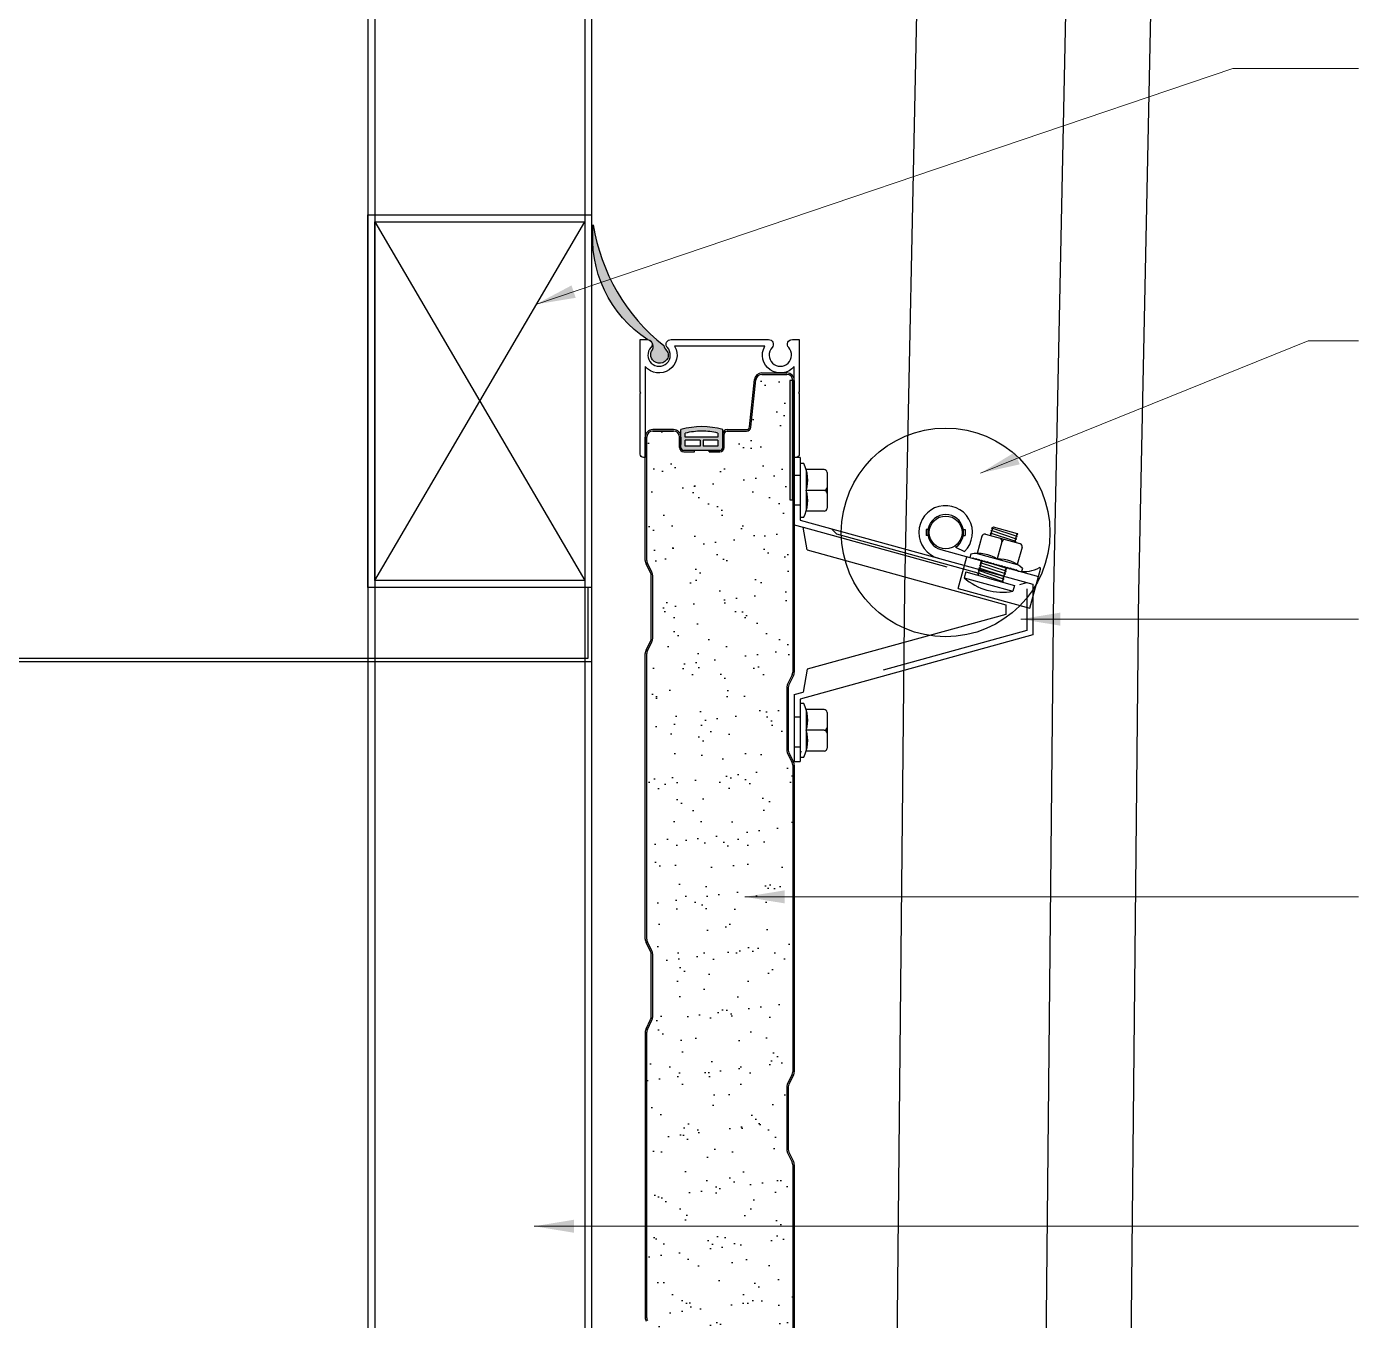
# Model space of a CAD drawing. Header units: millimetres. Extents: x 909 to 159266, y 137 to 21462.
# Drawn here: x 148791 to 149461, y 845 to 1496 of the extents above; entities that cross this region are included whole.
import ezdxf

# ---------------------------------------------------------------- set-up
doc = ezdxf.new("R2010")
doc.units = ezdxf.units.MM
doc.header["$LTSCALE"] = 50
doc.header["$MEASUREMENT"] = 0
doc.linetypes.add('HIDDEN', pattern=[2, 1, -1])
doc.linetypes.add('HIDDEN2', pattern=[0.1875, 0.125, -0.0625])
for name, color, linetype in [('OHD Frame', 2, 'Continuous'), ('OHD Panel', 5, 'Continuous'), ('OHD Track', 4, 'Continuous'), ('주단면도-1$0$A-30', 30, 'Continuous')]:
    doc.layers.add(name, color=color, linetype=linetype)
doc.layers.add('주단면도-1$0$A-ELEV-LIN2', color=7, linetype='Continuous', lineweight=25)
doc.styles.get("Standard").update_dxf_attribs({"font": 'NanumGothicBold.ttf'})
doc.dimstyles.new('ISO-25', dxfattribs={"dimtxt": 2.5, "dimasz": 2.5, "dimexe": 1.25, "dimexo": 0.625, "dimtad": 1, "dimtxsty": 'Standard', "dimcen": 2.5, "dimadec": 0, "dimazin": 0, "dimtfac": 1, "dimtmove": 0, "dimatfit": 3, "dimfxl": 1, "dimarcsym": 0})

# ---------------------------------------------------------------- blocks, each defined once
blk = doc.blocks.new('프레임125X75X2.3T')
at = {"color": 1}
for p, q in [((187297.8229255066, -254578.1941907376, 4.096512934743002e-07), (187368.2229255066, -254457.7941907376, 4.096512934743002e-07)), ((187297.8229255066, -254457.7941907376, 4.096512934743002e-07), (187368.2229255066, -254578.1941907376, 4.096512934743002e-07))]:
    blk.add_line(p, q, dxfattribs=at)
at = {"layer": 'OHD Frame', "elevation": 4.096512934743002e-07}
for points in [[(187370.5229255066, -254455.4941907376), (187370.5229255066, -254580.4941907376), (187295.5229255066, -254580.4941907376), (187295.5229255066, -254455.4941907376)], [(187368.2229255066, -254457.7941907376), (187368.2229255066, -254578.1941907376), (187297.8229255066, -254578.1941907376), (187297.8229255066, -254457.7941907376)]]:
    blk.add_lwpolyline(points, close=True, dxfattribs=at)
blk = doc.blocks.new('3인치 TOP HINGE 단면')
for p, q in [((167695.0146598873, -46776.09002861226, 2.23086956556949e-06), (167695.0146598874, -46798.61333372472, 2.23086956556949e-06)), ((167697.0146598874, -46776.09002861224, 2.23086956556949e-06), (167695.0146598874, -46776.09002861225, 2.23086956556949e-06)), ((167697.0146598874, -46776.09002861225, 2.23086956556949e-06), (167697.0146598874, -46797.09002861224, 2.23086956556949e-06)), ((167698.2396320476, -46778.09002861224, 2.23086956556949e-06), (167697.0146598873, -46778.09002861226, 2.23086956556949e-06)), ((167705.0146598873, -46780.09002861215, 2.23086956556949e-06), (167699.0146598873, -46780.09002861224, 2.23086956556949e-06)), ((167699.0146598873, -46780.09002861224, 2.23086956556949e-06), (167699.0146598874, -46794.09002861221, 2.23086956556949e-06)), ((167706.0146598873, -46781.09002861215, 2.23086956556949e-06), (167706.0146598874, -46793.09002861215, 2.23086956556949e-06)), ((167705.0146598874, -46787.09002861217, 2.23086956556949e-06), (167699.0146598874, -46787.09002861224, 2.23086956556949e-06)), ((167697.0146598875, -46796.09002861224, 2.23086956556949e-06), (167698.2396320478, -46796.09002861224, 2.23086956556949e-06)), ((167705.0146598874, -46794.09002861217, 2.23086956556949e-06), (167699.0146598874, -46794.09002861221, 2.23086956556949e-06)), ((167695.0146598874, -46798.61333372472, 2.23086956556949e-06), (167698.0146598874, -46799.44025680166, 2.23086956556949e-06)), ((167697.0146598874, -46797.09002861224, 2.23086956556949e-06), (167775.0146598874, -46818.59002861224, 2.23086956556949e-06)), ((167699.3603860672, -46807.07224921927, 2.23086956556949e-06), (167698.0146598874, -46799.44025680166, 2.23086956556949e-06)), ((167740.3882609627, -46800.2006870388, 2.23086956556949e-06), (167739.2965878759, -46800.2006870388, 2.23086956556949e-06)), ((167739.2965878759, -46800.2006870388, 2.23086956556949e-06), (167739.2965878759, -46802.2006870388, 2.23086956556949e-06)), ((167751.2049147891, -46800.2006870388, 2.23086956556949e-06), (167752.2965878759, -46800.2006870388, 2.23086956556949e-06)), ((167752.2965878759, -46800.2006870388, 2.23086956556949e-06), (167752.2965878759, -46802.2006870388, 2.23086956556949e-06)), ((167760.8433334756, -46801.4112782634, 2.23086956556949e-06), (167761.24352547, -46801.18403356324, 2.23086956556949e-06)), ((167769.5981779505, -46803.41840321067, 2.23086956556949e-06), (167761.0413318525, -46800.59300326413, 2.23086956556949e-06)), ((167761.2776301793, -46801.06030485025, 2.23086956556949e-06), (167761.050385479, -46800.66011285494, 2.23086956556949e-06)), ((167761.0844901884, -46800.53638414192, 2.23086956556949e-06), (167761.4846821828, -46800.30913944179, 2.23086956556949e-06)), ((167769.8393346633, -46802.54350909016, 2.23086956556949e-06), (167761.2824885654, -46799.71810914365, 2.23086956556949e-06)), ((167761.5187868921, -46800.18541072865, 2.23086956556949e-06), (167761.291542192, -46799.78521873459, 2.23086956556949e-06)), ((167761.3256469014, -46799.66149002152, 2.23086956556949e-06), (167761.7720672346, -46799.40799505837, 2.23086956556949e-06)), ((167769.9050316261, -46801.62220170947, 2.23086956556949e-06), (167761.8409949077, -46799.3994223575, 2.23086956556949e-06)), ((167740.3882609627, -46802.2006870388, 2.23086956556949e-06), (167739.2965878759, -46802.2006870388, 2.23086956556949e-06)), ((167751.2049147891, -46802.2006870388, 2.23086956556949e-06), (167752.2965878759, -46802.2006870388, 2.23086956556949e-06)), ((167757.9305247036, -46802.47071066727, 2.23086956556949e-06), (167756.336138907, -46808.25499402234, 2.23086956556949e-06)), ((167759.1603028955, -46801.77239440753, 2.23086956556949e-06), (167770.7288696056, -46804.96116600071, 2.23086956556949e-06)), ((167760.7401033922, -46802.20785223675, 2.23086956556949e-06), (167761.0023687574, -46802.0589276828, 2.23086956556949e-06)), ((167769.357021238, -46804.29329733111, 2.23086956556949e-06), (167760.8001751397, -46801.46789738462, 2.23086956556949e-06)), ((167761.0364734667, -46801.9351989697, 2.23086956556949e-06), (167760.8092287662, -46801.53500697642, 2.23086956556949e-06)), ((167764.6788552845, -46804.33082742996, 2.23086956556949e-06), (167763.0844694879, -46810.11511078502, 2.23086956556949e-06)), ((167769.0515975381, -46804.49884100773, 2.23086956556949e-06), (167769.3138629018, -46804.34991645422, 2.23086956556949e-06)), ((167769.3479676111, -46804.22618774117, 2.23086956556949e-06), (167769.1207229112, -46803.82599574619, 2.23086956556949e-06)), ((167769.1548276205, -46803.70226703309, 2.23086956556949e-06), (167769.5550196145, -46803.47502233293, 2.23086956556949e-06)), ((167769.5891243239, -46803.35129361979, 2.23086956556949e-06), (167769.3618796238, -46802.95110162577, 2.23086956556949e-06)), ((167769.3959843332, -46802.82737291262, 2.23086956556949e-06), (167769.7961763274, -46802.60012821241, 2.23086956556949e-06)), ((167769.8302810366, -46802.4763994992, 2.23086956556949e-06), (167769.6030363363, -46802.07620750641, 2.23086956556949e-06)), ((167769.6371410456, -46801.9524787933, 2.23086956556949e-06), (167769.9257279567, -46801.78860783276, 2.23086956556949e-06)), ((167699.3603860672, -46807.07224921927, 2.23086956556949e-06), (167766.0146598874, -46825.44490161843, 2.23086956556949e-06)), ((167744.2022020793, -46806.98497039387, 2.23086956556949e-06), (167776.979807758, -46816.01982324119, 2.23086956556949e-06)), ((167749.1277212201, -46806.1910327826, 2.23086956556949e-06), (167752.1148030207, -46807.61006746002, 2.23086956556949e-06)), ((167749.9555864848, -46819.98106857302, 2.23086956556949e-06), (167752.8786271119, -46809.37654908875, 2.23086956556949e-06)), ((167754.2020955587, -46808.47069552893, 2.23086956556949e-06), (167753.8765825231, -46809.65162654183, 2.23086956556949e-06)), ((167754.9057338356, -46809.6811659376, 2.23086956556949e-06), (167754.8406297489, -46809.91735750793, 2.23086956556949e-06)), ((167754.9057338356, -46809.6811659376, 2.23086956556949e-06), (167755.8046769748, -46810.18308847402, 2.23086956556949e-06)), ((167755.8697810615, -46809.9468969037, 2.23086956556949e-06), (167755.8046769748, -46810.18308847402, 2.23086956556949e-06)), ((167755.8697810615, -46809.9468969037, 2.23086956556949e-06), (167756.7687242006, -46810.44881944012, 2.23086956556949e-06)), ((167756.336138907, -46808.25499402234, 2.23086956556949e-06), (167769.8328000688, -46811.97522754771, 2.23086956556949e-06)), ((167771.4271858654, -46806.19094419265, 2.23086956556949e-06), (167769.8328000688, -46811.97522754771, 2.23086956556949e-06)), ((167752.5140195072, -46814.46251618405, 2.23086956556949e-06), (167751.982557575, -46816.39061063575, 2.23086956556949e-06)), ((167752.5140195072, -46814.46251618405, 2.23086956556949e-06), (167768.9028223466, -46818.97994260772, 2.23086956556949e-06)), ((167766.4743005457, -46812.86993753078, 2.23086956556949e-06), (167767.3732436849, -46813.3718600672, 2.23086956556949e-06)), ((167767.4383477716, -46813.13566849686, 2.23086956556949e-06), (167767.3732436849, -46813.3718600672, 2.23086956556949e-06)), ((167767.4383477716, -46813.13566849686, 2.23086956556949e-06), (167768.3372909107, -46813.6375910333, 2.23086956556949e-06)), ((167768.4023949974, -46813.40139946296, 2.23086956556949e-06), (167768.3372909107, -46813.6375910333, 2.23086956556949e-06)), ((167768.4023949974, -46813.40139946296, 2.23086956556949e-06), (167769.3013381366, -46813.9033219994, 2.23086956556949e-06)), ((167769.3664422233, -46813.66713042906, 2.23086956556949e-06), (167769.3013381366, -46813.9033219994, 2.23086956556949e-06)), ((167769.3664422233, -46813.66713042906, 2.23086956556949e-06), (167770.2653853624, -46814.16905296549, 2.23086956556949e-06)), ((167771.5549456239, -46813.2538529187, 2.23086956556949e-06), (167771.2714501458, -46814.28234814153, 2.23086956556949e-06)), ((167774.0567671309, -46826.62434272547, 2.23086956556949e-06), (167777.6562462363, -46813.56576736622, 2.23086956556949e-06)), ((167751.982557575, -46816.39061063575, 2.23086956556949e-06), (167768.3713604144, -46820.9080370594, 2.23086956556949e-06)), ((167768.9028223466, -46818.97994260772, 2.23086956556949e-06), (167768.3713604144, -46820.9080370594, 2.23086956556949e-06)), ((167775.0146598874, -46818.59002861224, 2.23086956556949e-06), (167775.0146598874, -46835.59002861224, 2.23086956556949e-06)), ((167749.9555864848, -46819.98106857302, 2.23086956556949e-06), (167774.0567671309, -46826.62434272547, 2.23086956556949e-06)), ((167766.0146598874, -46825.44490161843, 2.23086956556949e-06), (167766.0146598874, -46828.73515560605, 2.23086956556949e-06)), ((167766.0146598874, -46828.73515560605, 2.23086956556949e-06), (167699.3603860672, -46847.10780800523, 2.23086956556949e-06)), ((167775.0146598874, -46835.59002861224, 2.23086956556949e-06), (167697.0146598874, -46857.09002861224, 2.23086956556949e-06)), ((167699.3603860672, -46847.10780800523, 2.23086956556949e-06), (167698.0146598874, -46854.73980042284, 2.23086956556949e-06)), ((167695.0146598874, -46855.56672349976, 2.23086956556949e-06), (167698.0146598874, -46854.73980042284, 2.23086956556949e-06)), ((167695.0146598874, -46855.56672349976, 2.23086956556949e-06), (167695.0146598874, -46878.09002861224, 2.23086956556949e-06)), ((167697.0146598874, -46857.09002861224, 2.23086956556949e-06), (167697.0146598874, -46878.09002861224, 2.23086956556949e-06)), ((167698.2396320476, -46858.59002861224, 2.23086956556949e-06), (167697.0146598873, -46858.59002861226, 2.23086956556949e-06)), ((167705.0146598873, -46860.59002861215, 2.23086956556949e-06), (167699.0146598873, -46860.59002861224, 2.23086956556949e-06)), ((167699.0146598873, -46860.59002861224, 2.23086956556949e-06), (167699.0146598874, -46874.59002861221, 2.23086956556949e-06)), ((167706.0146598873, -46861.59002861215, 2.23086956556949e-06), (167706.0146598874, -46873.59002861215, 2.23086956556949e-06)), ((167705.0146598874, -46867.59002861217, 2.23086956556949e-06), (167699.0146598874, -46867.59002861224, 2.23086956556949e-06)), ((167697.2596598874, -46874.59002861226, 2.23086956556949e-06), (167697.0146598875, -46875.59002861224, 2.23086956556949e-06)), ((167697.0146598875, -46876.59002861224, 2.23086956556949e-06), (167698.2396320478, -46876.59002861224, 2.23086956556949e-06)), ((167705.0146598874, -46874.59002861217, 2.23086956556949e-06), (167699.0146598874, -46874.59002861221, 2.23086956556949e-06)), ((167695.0146598874, -46878.09002861224, 2.23086956556949e-06), (167697.0146598874, -46878.09002861224, 2.23086956556949e-06))]:
    blk.add_line(p, q)
at = {"color": 5, "linetype": 'HIDDEN'}
for p, q in [((167697.0146598874, -46782.09002861224, 2.23086956556949e-06), (167695.0146598874, -46782.09002861224, 2.23086956556949e-06)), ((167697.0146598874, -46792.09002861224, 2.23086956556949e-06), (167695.0146598874, -46792.09002861224, 2.23086956556949e-06)), ((167698.0146598874, -46799.44025680164, 2.23086956556949e-06), (167773.0146598874, -46820.11333372472, 2.23086956556949e-06)), ((167709.177867632, -46801.68745996833, 2.23086956556949e-06), (167707.45944853, -46799.96904086631, 2.23086956556949e-06)), ((167709.177867632, -46801.68745996833, 2.23086956556949e-06), (167770.6584864667, -46818.63404080096, 2.23086956556949e-06)), ((167756.5871797196, -46814.83824362751, 2.23086956556949e-06), (167756.9873717142, -46814.61099892622, 2.23086956556949e-06)), ((167765.3420241947, -46816.84536857477, 2.23086956556949e-06), (167756.7851780966, -46814.0199686282, 2.23086956556949e-06)), ((167757.0214764235, -46814.48727021318, 2.23086956556949e-06), (167756.7942317232, -46814.08707821906, 2.23086956556949e-06)), ((167756.8283364325, -46813.96334950592, 2.23086956556949e-06), (167757.2285284268, -46813.7361048059, 2.23086956556949e-06)), ((167765.5831809074, -46815.97047445428, 2.23086956556949e-06), (167757.0263348092, -46813.1450745077, 2.23086956556949e-06)), ((167757.2626331361, -46813.61237609276, 2.23086956556949e-06), (167757.0353884357, -46813.21218409848, 2.23086956556949e-06)), ((167757.0694931451, -46813.08845538543, 2.23086956556949e-06), (167757.4696851394, -46812.86121068537, 2.23086956556949e-06)), ((167765.8243376198, -46815.09558033373, 2.23086956556949e-06), (167757.2674915219, -46812.27018038726, 2.23086956556949e-06)), ((167757.5037898489, -46812.7374819723, 2.23086956556949e-06), (167757.2765451485, -46812.33728997802, 2.23086956556949e-06)), ((167757.3106498579, -46812.21356126497, 2.23086956556949e-06), (167757.7108418522, -46811.98631656491, 2.23086956556949e-06)), ((167766.0654943328, -46814.22068621322, 2.23086956556949e-06), (167757.5086482346, -46811.39528626672, 2.23086956556949e-06)), ((167757.7449465615, -46811.86258785181, 2.23086956556949e-06), (167757.517701861, -46811.46239585853, 2.23086956556949e-06)), ((167757.5518065704, -46811.33866714551, 2.23086956556949e-06), (167757.9519985648, -46811.11142244535, 2.23086956556949e-06)), ((167757.9861032741, -46810.98769373236, 2.23086956556949e-06), (167757.8492298315, -46810.74665112043, 2.23086956556949e-06)), ((167766.3066510453, -46813.34579209279, 2.23086956556949e-06), (167761.3950986983, -46811.72403805167, 2.23086956556949e-06)), ((167765.8152839931, -46815.02847074279, 2.23086956556949e-06), (167765.5880392929, -46814.62827875014, 2.23086956556949e-06)), ((167765.6221440022, -46814.50455003703, 2.23086956556949e-06), (167766.0223359966, -46814.27730533632, 2.23086956556949e-06)), ((167766.0564407059, -46814.15357662328, 2.23086956556949e-06), (167765.829196006, -46813.75338462829, 2.23086956556949e-06)), ((167765.8633007153, -46813.6296559152, 2.23086956556949e-06), (167766.2634927093, -46813.40241121504, 2.23086956556949e-06)), ((167766.2975974187, -46813.2786825019, 2.23086956556949e-06), (167766.1607239765, -46813.03763989116, 2.23086956556949e-06)), ((167765.100867482, -46817.72026269519, 2.23086956556949e-06), (167756.5440213838, -46814.8948627487, 2.23086956556949e-06)), ((167756.7803197107, -46815.36216433367, 2.23086956556949e-06), (167756.5530750104, -46814.96197233956, 2.23086956556949e-06)), ((167756.5764542411, -46815.58228986071, 2.23086956556949e-06), (167756.7462150014, -46815.4858930467, 2.23086956556949e-06)), ((167764.8197571532, -46817.17404439898, 2.23086956556949e-06), (167765.298865859, -46816.90198769562, 2.23086956556949e-06)), ((167765.0918138552, -46817.65315310536, 2.23086956556949e-06), (167764.8197571532, -46817.17404439898, 2.23086956556949e-06)), ((167764.8879483844, -46817.87327863097, 2.23086956556949e-06), (167765.0577091462, -46817.7768818161, 2.23086956556949e-06)), ((167765.3329705684, -46816.77825898259, 2.23086956556949e-06), (167765.105725868, -46816.37806698993, 2.23086956556949e-06)), ((167765.1398305773, -46816.25433827672, 2.23086956556949e-06), (167765.5400225715, -46816.02709357657, 2.23086956556949e-06)), ((167765.5741272808, -46815.90336486344, 2.23086956556949e-06), (167765.3468825805, -46815.50317286934, 2.23086956556949e-06)), ((167765.3809872899, -46815.37944415629, 2.23086956556949e-06), (167765.7811792838, -46815.1521994559, 2.23086956556949e-06)), ((167770.6584864667, -46818.63404080096, 2.23086956556949e-06), (167773.0146598874, -46818.03874656096, 2.23086956556949e-06)), ((167773.0146598874, -46820.11333372472, 2.23086956556949e-06), (167773.0146598874, -46834.06672349976, 2.23086956556949e-06)), ((167773.0146598874, -46834.06672349976, 2.23086956556949e-06), (167698.0146598874, -46854.73980042284, 2.23086956556949e-06)), ((167695.0146598874, -46863.09002861224, 2.23086956556949e-06), (167697.0146598874, -46863.09002861224, 2.23086956556949e-06)), ((167695.0146598874, -46873.09002861224, 2.23086956556949e-06), (167697.0146598874, -46873.09002861224, 2.23086956556949e-06))]:
    blk.add_line(p, q, dxfattribs=at)
at = {"color": 0}
for p, q in [((167756.8338282873, -46810.21262786978, 2.23086956556949e-06), (167756.7687242006, -46810.44881944012, 2.23086956556949e-06)), ((167756.8338282873, -46810.21262786978, 2.23086956556949e-06), (167757.7327714264, -46810.71455040622, 2.23086956556949e-06)), ((167757.7978755131, -46810.47835883588, 2.23086956556949e-06), (167757.7327714264, -46810.71455040622, 2.23086956556949e-06)), ((167757.7978755131, -46810.47835883588, 2.23086956556949e-06), (167758.6968186523, -46810.98028137232, 2.23086956556949e-06)), ((167758.761922739, -46810.74408980198, 2.23086956556949e-06), (167758.6968186523, -46810.98028137232, 2.23086956556949e-06)), ((167758.761922739, -46810.74408980198, 2.23086956556949e-06), (167759.6608658781, -46811.24601233842, 2.23086956556949e-06)), ((167759.7259699648, -46811.00982076809, 2.23086956556949e-06), (167759.6608658781, -46811.24601233842, 2.23086956556949e-06)), ((167759.7259699648, -46811.00982076809, 2.23086956556949e-06), (167760.624913104, -46811.51174330451, 2.23086956556949e-06)), ((167760.6900171907, -46811.27555173419, 2.23086956556949e-06), (167760.624913104, -46811.51174330451, 2.23086956556949e-06)), ((167760.6900171907, -46811.27555173419, 2.23086956556949e-06), (167761.5889603298, -46811.77747427061, 2.23086956556949e-06)), ((167761.6540644165, -46811.54128270029, 2.23086956556949e-06), (167761.5889603298, -46811.77747427061, 2.23086956556949e-06)), ((167761.6540644165, -46811.54128270029, 2.23086956556949e-06), (167762.5530075557, -46812.04320523671, 2.23086956556949e-06)), ((167762.6181116424, -46811.80701366637, 2.23086956556949e-06), (167762.5530075557, -46812.04320523671, 2.23086956556949e-06)), ((167762.6181116424, -46811.80701366637, 2.23086956556949e-06), (167763.5170547815, -46812.30893620281, 2.23086956556949e-06)), ((167763.5821588682, -46812.07274463247, 2.23086956556949e-06), (167763.5170547815, -46812.30893620281, 2.23086956556949e-06)), ((167763.5821588682, -46812.07274463247, 2.23086956556949e-06), (167764.4811020074, -46812.57466716891, 2.23086956556949e-06)), ((167764.5462060941, -46812.33847559858, 2.23086956556949e-06), (167764.4811020074, -46812.57466716891, 2.23086956556949e-06)), ((167764.5462060941, -46812.33847559858, 2.23086956556949e-06), (167765.4451492332, -46812.840398135, 2.23086956556949e-06)), ((167765.5102533199, -46812.60420656468, 2.23086956556949e-06), (167765.4451492332, -46812.840398135, 2.23086956556949e-06)), ((167765.5102533199, -46812.60420656468, 2.23086956556949e-06), (167766.409196459, -46813.1061291011, 2.23086956556949e-06)), ((167766.4743005457, -46812.86993753078, 2.23086956556949e-06), (167766.409196459, -46813.1061291011, 2.23086956556949e-06))]:
    blk.add_line(p, q, dxfattribs=at)
for radius in [35, 5.5]:
    blk.add_circle((167745.7965878759, -46801.2006870388, 2.23086956556949e-06), radius)
for centre, radius, start, end in [((167687.0146598873, -46783.59002861236, 2.23086956556949e-06), 12.50000000000588, 343.7397952916214, 26.10388113808303), ((167705.0146598873, -46781.09002861217, 2.23086956556949e-06), 1, 1.667526652835144e-09, 90), ((167687.0146598874, -46790.59002861237, 2.23086956556949e-06), 12.50000000002234, 333.8961188648969, 16.26020470837866), ((167705.0146598874, -46786.09002861217, 2.23086956556949e-06), 1, 270, 1.667526652835144e-09), ((167705.0146598874, -46788.09002861217, 2.23086956556949e-06), 1, 1.667526652835144e-09, 90), ((167745.7965878759, -46801.2006870388, 2.23086956556949e-06), 9, 314.5896085614258, 254.5896085625459), ((167705.0146598874, -46793.09002861215, 2.23086956556949e-06), 1, 270, 1.667526652835144e-09), ((167745.7965878759, -46801.2006870388, 2.23086956556949e-06), 6, 303.7237260895293, 254.5896085625459), ((167761.1293021904, -46800.61530085324, 2.23086956556949e-06), 0.09075220560105306, 119.5896085620088, 209.5896084949947), ((167761.1987134681, -46801.10511685215, 2.23086956556949e-06), 0.09075220560105306, 299.5896086366757, 29.58960856221464), ((167761.3704589032, -46799.74040673269, 2.23086956556949e-06), 0.09075220560105306, 119.5896085620088, 209.5896085622147), ((167761.4398701808, -46800.23022273046, 2.23086956556949e-06), 0.09075220560105306, 299.5896085543559, 29.58960856221464), ((167761.8168792364, -46799.48691176953, 2.23086956556949e-06), 0.09075220560105306, 74.5896085659826, 119.5896085620088), ((167758.8945719294, -46802.73644163337, 2.23086956556949e-06), 1, 74.5896085625459, 164.5896085615205), ((167760.8881454775, -46801.49019497466, 2.23086956556949e-06), 0.09075220560105306, 119.5896085620088, 209.5896085622147), ((167760.9575567555, -46801.98001097156, 2.23086956556949e-06), 0.09075220560105306, 299.5896085524942, 29.58960856221464), ((167763.7148080586, -46804.06509646386, 2.23086956556949e-06), 1, 344.5896085615205, 74.5896085625459), ((167765.6429025103, -46804.59655839606, 2.23086956556949e-06), 1, 74.5896085625459, 164.5896085615205), ((167769.1996396224, -46803.78118374433, 2.23086956556949e-06), 0.09075220560105306, 119.5896085696617, 209.5896085622147), ((167769.2690508999, -46804.27099974304, 2.23086956556949e-06), 0.09075220560105306, 299.5896086617019, 29.58960856221464), ((167769.4407963351, -46802.90628962388, 2.23086956556949e-06), 0.09075220560105306, 119.5896085620088, 209.5896085622147), ((167769.5102076126, -46803.39610562168, 2.23086956556949e-06), 0.09075220560105306, 299.5896085620088, 29.58960856221464), ((167769.6819530476, -46802.0313955046, 2.23086956556949e-06), 0.09075220560105306, 119.5896085582853, 209.5896085622147), ((167769.7513643255, -46802.52121150124, 2.23086956556949e-06), 0.09075220560105306, 299.5896085620088, 29.58960864360355), ((167769.8809159548, -46801.7096911215, 2.23086956556949e-06), 0.09075220560105306, 299.5896085620088, 74.5896085659826), ((167770.4631386395, -46805.92521322655, 2.23086956556949e-06), 1, 344.5896085615205, 74.5896085625459), ((167756.5215326042, -46820.75361911381, 2.23086956556949e-06), 12.50000000000588, 58.32940385302559, 100.6934896997081), ((167763.2698631852, -46822.61373587651, 2.23086956556949e-06), 12.50000000002234, 48.48572742493568, 90.84981327068988), ((167772.0245090684, -46803.07156954489, 2.23086956556949e-06), 11.23604265226846, 260.992671859917, 297.9738149302104), ((167777.190135997, -46813.46092631991, 2.23086956556949e-06), 0.4777555862336021, 341.8556509205213, 77.32356620288586), ((167764.7109936037, -46802.20026805662, 2.23086956556949e-06), 19.06249999999929, 228.1085687315809, 281.0706483926314), ((167687.0146598873, -46864.09002861236, 2.23086956556949e-06), 12.50000000000588, 343.7397952916214, 26.10388113808303), ((167705.0146598873, -46861.59002861217, 2.23086956556949e-06), 1, 1.667526652835144e-09, 90), ((167687.0146598874, -46871.09002861237, 2.23086956556949e-06), 12.50000000002234, 333.8961188648969, 16.26020470837866), ((167705.0146598874, -46866.59002861217, 2.23086956556949e-06), 1, 270, 1.667526652835144e-09), ((167705.0146598874, -46868.59002861217, 2.23086956556949e-06), 1, 1.667526652835144e-09, 90), ((167705.0146598874, -46873.59002861215, 2.23086956556949e-06), 1, 270, 1.667526652835144e-09)]:
    blk.add_arc(centre, radius, start, end)
at = {"color": 5, "linetype": 'HIDDEN'}
for centre, start, end in [((167756.8731484345, -46814.04226621725, 2.23086956556949e-06), 119.5896085620088, 209.5896085760211), ((167756.9425597122, -46814.53208221507, 2.23086956556949e-06), 299.5896086406051, 29.58960856221464), ((167757.1143051471, -46813.16737209678, 2.23086956556949e-06), 119.5896085620088, 209.5896085622147), ((167757.1837164248, -46813.65718809457, 2.23086956556949e-06), 299.5896085582852, 29.58960856221464), ((167757.3554618597, -46812.29247797625, 2.23086956556949e-06), 119.5896085620088, 209.5896085622147), ((167757.4248731375, -46812.78229397412, 2.23086956556949e-06), 299.5896085524942, 29.58960856221464), ((167757.5966185723, -46811.41758385676, 2.23086956556949e-06), 119.5896085620088, 209.5896085622147), ((167757.6660298503, -46811.90739985366, 2.23086956556949e-06), 299.5896085524942, 29.58960856221464), ((167757.9071865629, -46811.03250573426, 2.23086956556949e-06), 299.5896086366757, 29.58960856221464), ((167765.6669560041, -46814.58346674828, 2.23086956556949e-06), 119.5896085620088, 209.5896085622147), ((167765.9081127172, -46813.70857262643, 2.23086956556949e-06), 119.5896085696617, 209.5896085622147), ((167765.9775239947, -46814.19838862514, 2.23086956556949e-06), 299.5896086617019, 29.58960856221464), ((167766.2186807075, -46813.32349450378, 2.23086956556949e-06), 299.5896085620088, 29.58960856221464), ((167756.6319917215, -46814.91716033877, 2.23086956556949e-06), 119.5896085620088, 209.5896084949947), ((167756.7014029994, -46815.40697633555, 2.23086956556949e-06), 299.5896086406051, 29.58960856221464), ((167765.0128971438, -46817.69796510717, 2.23086956556949e-06), 299.5896086617019, 29.58960856221464), ((167765.1846425792, -46816.33325498796, 2.23086956556949e-06), 119.5896085620088, 209.5896086570475), ((167765.2540538571, -46816.82307098445, 2.23086956556949e-06), 299.5896085620088, 29.58960856221464), ((167765.4257992918, -46815.45836086746, 2.23086956556949e-06), 119.5896085620088, 209.5896085622147), ((167765.4952105695, -46815.94817686525, 2.23086956556949e-06), 299.589608573591, 29.58960856221464), ((167765.736367282, -46815.07328274474, 2.23086956556949e-06), 299.5896085659381, 29.58960865704753)]:
    blk.add_arc(centre, 0.09075220560105306, start, end, dxfattribs=at)

msp = doc.modelspace()

# ---------------------------------------------------------------- hatches: boundary and pattern name
h = msp.add_hatch(color=256)
h.dxf.hatch_style = 1
edge = h.paths.add_edge_path()
edge.add_arc((149137.3123296737, 1389.881582791779), 61.51473594546609, 173.9684047486092, 236.6679802200257)
edge.add_arc((149102.7770103482, 1335.032354631323), 3.530694383052057, 320.33543496441564, 78.00787571454288, ccw=False)
edge.add_spline(control_points=[(149105.4949193136, 1332.778741160735), (149105.36073311, 1332.511962772209), (149104.772957833, 1331.150650637552), (149105.5661812933, 1327.716279188033), (149110.0921156504, 1325.883534801054), (149113.9009229993, 1328.566010166287), (149113.9367145752, 1332.305127136737), (149112.1870143158, 1333.895895654663), (149111.6603860897, 1335.173716931466), (149111.5630310667, 1335.573544880237)], knot_values=[3.243885891482634, 3.243885891482634, 3.243885891482634, 3.243885891482634, 4.326453735058706, 8.670432217118115, 13.85437254824132, 19.12486828201512, 22.38891693691743, 25.71457178305222, 27.17146783408693, 27.17146783408693, 27.17146783408693, 27.17146783408693], degree=3, periodic=0)
edge.add_arc((149171.715292417, 1411.34808277744), 96.74748131166803, 188.9209113698382, 231.5563251784176, ccw=False)
h = msp.add_hatch()
h.set_pattern_fill('AR-SAND', color=253, scale=0.45)
h.set_pattern_definition([(37.49999999999999, (61578.29289523096, -81493.90175148749), (-0.7200140831928206, 22.02359567982041), [0, -17.3736, 0, -19.431, 0, -18.57375]), (7.499999999999999, (61578.29289523096, -81493.90175148749), (20.22854774121012, 32.25712952557594), [0, -9.372599999999984, 0, -15.65909999999998, 0, -6.00074999999999]), (327.5, (61564.2339952309, -81493.90175148749), (35.59465666086561, 0.0646733105345593), [0, -5.715, 0, -20.574, 0, -26.8605]), (317.5, (61564.2339952309, -81493.90175148749), (34.36004036125338, 10.03181954657473), [0, -2.8575, 0, -13.4874, 0, -15.4305])])
edge = h.paths.add_edge_path()
edge.add_line((149103.0108431178, 606.6698378751535), (149175.0108431178, 606.6698378751535))
edge.add_line((149175.0108431178, 606.6698378751535), (149175.0108431178, 635.5785118733547))
edge.add_line((149175.0108431178, 635.5785118733547), (149176.5108431178, 635.5785118733547))
edge.add_line((149176.5108431178, 635.5785118733547), (149176.5108431178, 722.4432569579003))
edge.add_arc((149173.5108431196, 722.4432569582495), 2.999999998079147, 0, 26.56505119468562)
edge.add_line((149176.1941246906, 723.784897744401), (149173.9067411511, 728.359664822965))
edge.add_arc((149177.2608431176, 730.0367158053923), 3.7499999999501, 179.9999999919959, 206.5650511655439, ccw=False)
edge.add_line((149173.5108431178, 730.0367158059162), (149173.5108431178, 761.6203079408515))
edge.add_arc((149177.260843118, 761.6203079416664), 3.750000000291038, 153.4349488255848, 180, ccw=False)
edge.add_line((149173.906741151, 763.2973589240355), (149176.1941246907, 767.8721260022503))
edge.add_arc((149173.5108431187, 769.2137667885181), 2.999999999064605, 333.4349488189447, 5.558439139075449e-09)
edge.add_line((149176.5108431178, 769.2137667888092), (149176.5108431178, 923.4432569579003))
edge.add_arc((149173.5108431196, 923.4432569582495), 2.999999998079147, 0, 26.56505119468562)
edge.add_line((149176.1941246906, 924.784897744401), (149173.9067411511, 929.359664822965))
edge.add_arc((149177.2608431176, 931.0367158053923), 3.7499999999501, 179.9999999919959, 206.5650511655439, ccw=False)
edge.add_line((149173.5108431178, 931.0367158059162), (149173.5108431178, 962.6203079408515))
edge.add_arc((149177.260843118, 962.6203079416664), 3.750000000291038, 153.4349488255848, 180, ccw=False)
edge.add_line((149173.906741151, 964.2973589240355), (149176.1941246907, 968.8721260022503))
edge.add_arc((149173.5108431187, 970.2137667885181), 2.999999999064605, 333.4349488189447, 5.558439139075449e-09)
edge.add_line((149176.5108431178, 970.2137667888092), (149176.5108431178, 1124.4432569579))
edge.add_arc((149173.5108431196, 1124.44325695825), 2.999999998079147, 0, 26.56505119468562)
edge.add_line((149176.1941246906, 1125.784897744401), (149173.9067411511, 1130.359664822965))
edge.add_arc((149177.2608431176, 1132.036715805392), 3.7499999999501, 179.9999999919959, 206.5650511655439, ccw=False)
edge.add_line((149173.5108431178, 1132.036715805916), (149173.5108431178, 1163.620307940851))
edge.add_arc((149177.260843118, 1163.620307941666), 3.750000000291038, 153.4349488255848, 180, ccw=False)
edge.add_line((149173.906741151, 1165.297358924036), (149176.1941246907, 1169.87212600225))
edge.add_arc((149173.5108431187, 1171.213766788518), 2.999999999064605, 333.4349488189447, 5.558439139075449e-09)
edge.add_line((149176.5108431178, 1171.213766788809), (149176.5108431178, 1258.078511873355))
edge.add_line((149176.5108431178, 1258.078511873355), (149175.0108431178, 1258.078511873355))
edge.add_line((149175.0108431178, 1258.078511873355), (149175.0108431178, 1318.078511873355))
edge.add_line((149175.0108431178, 1318.078511873355), (149176.5108431178, 1318.078511873355))
edge.add_arc((149173.5108431178, 1318.078511873413), 2.999999999941792, 0, 90.00000000222339)
edge.add_line((149173.5108431178, 1321.078511873355), (149160.9665250904, 1321.078511873355))
edge.add_arc((149160.9665250902, 1318.078511873471), 2.999999999883585, 89.99999999666495, 173.9909940441929)
edge.add_line((149157.9830087315, 1318.392566226925), (149155.4777881927, 1294.592971108192))
edge.add_arc((149153.2401509236, 1294.828511873355), 2.250000000004364, 270.000000005929, 353.99099404258305, ccw=False)
edge.add_line((149153.2401509239, 1292.578511873355), (149143.5108431178, 1292.578511873355))
edge.add_arc((149143.5108431178, 1291.078511873355), 1.5, 90, 180)
edge.add_line((149142.0108431178, 1291.078511873355), (149142.0108431178, 1284.328511873355))
edge.add_arc((149139.7608431178, 1284.328511873297), 2.249999999941792, 269.9999999970355, 360, ccw=False)
edge.add_line((149139.7608431178, 1282.078511873355), (149134.5108431178, 1282.078511873355))
edge.add_line((149134.5108431178, 1282.078511873355), (149134.5108431178, 1282.828511873355))
edge.add_line((149134.5108431178, 1282.828511873355), (149127.0108431178, 1282.828511873529))
edge.add_line((149127.0108431178, 1282.828511873529), (149127.0108431178, 1282.078511873529))
edge.add_line((149127.0108431178, 1282.078511873529), (149121.7608431178, 1282.078511873529))
edge.add_arc((149121.7608431176, 1284.328511873471), 2.249999999941792, 179.9999999985178, 270.00000000148225, ccw=False)
edge.add_line((149119.5108431178, 1284.328511873529), (149119.5108431178, 1289.578511873529))
edge.add_arc((149116.5108431178, 1289.578511873588), 2.999999999941792, 0, 90.00000000222339)
edge.add_line((149116.5108431178, 1292.578511873529), (149106.0108431178, 1292.578511873529))
edge.add_arc((149106.0108431176, 1289.578511873588), 2.999999999941792, 89.99999999888831, 180.0000000011117)
edge.add_line((149103.0108431178, 1289.578511873529), (149103.0108431178, 1227.463766788984))
edge.add_arc((149106.0108431168, 1227.463766788751), 2.999999999068677, 180, 206.565051185502)
edge.add_line((149103.3275615447, 1226.122126002483), (149105.6149450844, 1221.547358923919))
edge.add_arc((149102.2608431152, 1219.87030794091), 3.750000002501164, 360, 26.56505115599839, ccw=False)
edge.add_line((149106.0108431178, 1219.87030794091), (149106.0108431178, 1188.286715806033))
edge.add_arc((149102.2608431168, 1188.286715805567), 3.750000000931323, 333.43494883092086, 360, ccw=False)
edge.add_line((149105.6149450844, 1186.609664822907), (149103.3275615447, 1182.034897744226))
edge.add_arc((149106.0108431188, 1180.693256957435), 3.000000001121074, 153.4349488273965, 179.9999999944416)
edge.add_line((149103.0108431178, 1180.693256957726), (149103.0108431178, 1036.963766788984))
edge.add_arc((149106.0108431168, 1036.963766788751), 2.999999999068677, 180, 206.565051185502)
edge.add_line((149103.3275615447, 1035.622126002483), (149105.6149450844, 1031.047358923919))
edge.add_arc((149102.2608431152, 1029.37030794091), 3.750000002501164, 360, 26.56505115599839, ccw=False)
edge.add_line((149106.0108431178, 1029.37030794091), (149106.0108431178, 997.7867158060326))
edge.add_arc((149102.2608431168, 997.7867158056251), 3.750000000931323, 333.4349488318103, 360, ccw=False)
edge.add_line((149105.6149450844, 996.109664822965), (149103.3275615447, 991.5348977442263))
edge.add_arc((149106.0108431188, 990.1932569574346), 3.000000001121074, 153.4349488273965, 179.9999999944416)
edge.add_line((149103.0108431178, 990.1932569577257), (149103.0108431178, 846.4637667889838))
edge.add_arc((149106.0108431168, 846.463766788751), 2.999999999068677, 180, 206.565051185502)
edge.add_line((149103.3275615447, 845.1221260024831), (149105.6149450844, 840.5473589239191))
edge.add_arc((149102.2608431152, 838.8703079409097), 3.750000002501164, 360, 26.56505115599839, ccw=False)
edge.add_line((149106.0108431178, 838.8703079409097), (149106.0108431178, 807.2867158060326))
edge.add_arc((149102.2608431168, 807.2867158056251), 3.750000000931323, 333.4349488318103, 360, ccw=False)
edge.add_line((149105.6149450844, 805.609664822965), (149103.3275615447, 801.0348977442263))
edge.add_arc((149106.0108431188, 799.6932569574346), 3.000000001121074, 153.4349488273965, 179.9999999944416)
edge.add_line((149103.0108431178, 799.6932569577257), (149103.0108431178, 655.9637667889838))
edge.add_arc((149106.0108431168, 655.963766788751), 2.999999999068677, 180, 206.565051185502)
edge.add_line((149103.3275615447, 654.6221260024831), (149105.6149450844, 650.0473589239191))
edge.add_arc((149102.2608431152, 648.3703079409097), 3.750000002501164, 360, 26.56505115599839, ccw=False)
edge.add_line((149106.0108431178, 648.3703079409097), (149106.0108431178, 618.2867158060326))
edge.add_arc((149102.2608431168, 618.2867158056251), 3.750000000931323, 333.4349488318103, 360, ccw=False)
edge.add_line((149105.6149450844, 616.609664822965), (149103.3275615447, 612.0348977442263))
edge.add_arc((149106.0108431188, 610.6932569574346), 3.000000001121074, 153.4349488273965, 179.9999999944416)
edge.add_line((149103.0108431178, 610.6932569577257), (149103.0108431178, 606.6698378751535))
h = msp.add_hatch(color=256)
h.dxf.hatch_style = 1
h.paths.add_polyline_path([(149175.0108431178, 1258.078511873355), (149176.5108431178, 1258.078511873355), (149176.5108431178, 1318.078511873355), (149175.0108431178, 1318.078511873355)])
h = msp.add_hatch(color=8)
h.dxf.hatch_style = 1
h.paths.add_polyline_path([(149139.7608431178, 1282.828511873355, 0.4142135623845052), (149141.2608431178, 1284.328511873355), (149141.2608431178, 1293.38524467199, 0.13745131431744), (149120.2608431178, 1293.38524467199), (149120.2608431178, 1284.328511873355, 0.4142135623755813), (149121.7608431178, 1282.828511873355)])
h.paths.add_polyline_path([(149138.8498842204, 1285.078421873368), (149138.8498842204, 1288.079025497813), (149131.3500342211, 1288.079025497813), (149131.3500342211, 1285.078421873368)], flags=16)
h.paths.add_polyline_path([(149129.8500342211, 1285.078421873368), (149122.3501842208, 1285.078421873368), (149122.3501842208, 1288.079025497813), (149129.8500342211, 1288.079025497813)], flags=16)
h.paths.add_polyline_path([(149122.3501842208, 1289.579025497813), (149122.3501842208, 1291.55205756185, -0.05389513532844704), (149130.7432936138, 1292.575080330113, -0.05204155018746334), (149138.8498842204, 1291.61825946594), (149138.8498842204, 1289.579025497813)], flags=16)

# ---------------------------------------------------------------- linework, layer by layer
for p, q in [((149175.0108431178, 1318.078511873355), (149175.0108431178, 1258.078511873355)), ((149176.5108431178, 1318.078511873355), (149175.0108431178, 1318.078511873355)), ((149176.5108431178, 1258.078511873355), (149176.5108431178, 1318.078511873355)), ((149120.2608431178, 1284.328511873355), (149120.2608431178, 1293.385244672048)), ((149122.3501842208, 1289.579025497813), (149122.3501842208, 1291.552057561734)), ((149138.8498842204, 1289.579025497813), (149122.3501842208, 1289.579025497813)), ((149129.8500342211, 1288.079025497813), (149122.3501842208, 1288.079025497813)), ((149122.3501842208, 1285.078421873368), (149122.3501842208, 1288.079025497813)), ((149129.8500342211, 1288.079025497813), (149129.8500342211, 1285.078421873368)), ((149138.8498842204, 1288.079025497813), (149131.3500342211, 1288.079025497813)), ((149131.3500342211, 1288.079025497813), (149131.3500342211, 1285.078421873368)), ((149138.8498842204, 1291.61825946594), (149138.8498842204, 1289.579025497813)), ((149138.8498842204, 1288.079025497813), (149138.8498842204, 1285.078421873368)), ((149139.7608431178, 1282.828511873355), (149121.7608431178, 1282.828511873355)), ((149129.8500342211, 1285.078421873368), (149122.3501842208, 1285.078421873368)), ((149138.8498842204, 1285.078421873368), (149131.3500342211, 1285.078421873368)), ((149175.0108431178, 1258.078511873355), (149176.5108431178, 1258.078511873355))]:
    msp.add_line(p, q)
at = {"color": 0}
msp.add_line((149141.2608431178, 1284.328511873355), (149141.2608431178, 1293.385244672048), dxfattribs=at)
at = {"color": 4}
msp.add_line((149120.2608431178, 1289.578511873355), (149120.2608431178, 1288.828511873355), dxfattribs=at)
msp.add_line((149120.2608431178, 1289.578511873355), (149120.2608431178, 1288.828511873355), dxfattribs=at)
msp.add_lwpolyline([(149105.4949193136, 1332.778741162132, 0.5638875544417125), (149103.5106082657, 1338.485995740957, -0.2806145756241551), (149076.1381329787, 1396.345358559724, 0.1882082797582653), (149111.5630310276, 1335.573544903986)], format="xyb")
for centre, radius, start, end in [((149130.7608431178, 1255.911521771843), 38.91696170050638, 74.3473224768348, 105.6526775231652), ((149131.2783867857, 1253.244063262049), 39.33465683481538, 90.77945324687487, 103.11936979116), ((149130.212609957, 1253.259263479886), 39.31939826293704, 77.31037557474357, 89.22667031312311), ((149121.7608431178, 1284.328511873355), 1.5, 180, 270), ((149139.7608431178, 1284.328511873355), 1.5, 270, 0)]:
    msp.add_arc(centre, radius, start, end)
msp.add_open_spline([(149111.5630310667, 1335.573544880237), (149111.6603860897, 1335.173716931466), (149112.1870143158, 1333.895895654663), (149113.9367145752, 1332.305127136737), (149113.9009229993, 1328.566010166287), (149110.0921156504, 1325.883534801054), (149105.5661812933, 1327.716279188033), (149104.772957833, 1331.150650637552), (149105.36073311, 1332.511962773606), (149105.4949193136, 1332.778741160735)], degree=3, knots=[3.243885891482636, 3.243885891482636, 3.243885891482636, 3.243885891482636, 4.700781942517338, 8.026436788652136, 11.29048544355444, 16.56098117732824, 21.74492150845144, 26.08889999051085, 27.17146783408693, 27.17146783408693, 27.17146783408693, 27.17146783408693])
at = {"layer": 'OHD Frame'}
for p, q in [((148962.7605418655, 2414.381809890248), (148962.760537847, 606.6698378751535)), ((149075.2605418543, 2414.381809890248), (149075.2605378358, 606.6698378751535))]:
    msp.add_line(p, q, dxfattribs=at)
at = {"layer": 'OHD Frame', "color": 1, "linetype": 'HIDDEN2', "ltscale": 0.05}
for p, q in [((148966.2105418656, 2414.381809882565), (148966.2105378469, 606.66983786747)), ((149071.8105418544, 2414.381809897932), (149071.8105378357, 606.6698378828369))]:
    msp.add_line(p, q, dxfattribs=at)
at = {"layer": 'OHD Panel'}
for p, q in [((149160.9665250904, 1321.828511873355), (149173.5108431178, 1321.828511873355)), ((149160.9665250904, 1321.078511873355), (149173.5108431178, 1321.078511873355)), ((149154.731909103, 1294.671484696541), (149157.237129642, 1318.47107981539)), ((149155.4777881927, 1294.592971108133), (149157.9830087317, 1318.392566226983)), ((149176.5108431178, 1318.078511873355), (149176.5108431178, 1171.213766788809)), ((149177.2608431178, 1318.078511873355), (149177.2608431178, 1171.213766788809)), ((149102.2608431181, 1227.463766788984), (149102.2608431181, 1289.578511873529)), ((149103.0108431181, 1227.463766788984), (149103.0108431181, 1289.578511873529)), ((149106.0108431181, 1293.328511873529), (149116.5108431181, 1293.328511873529)), ((149116.5108431181, 1293.328511873529), (149106.0108431181, 1293.328511873529)), ((149106.0108431181, 1292.578511873529), (149116.5108431181, 1292.578511873529)), ((149119.5108431181, 1289.578511873529), (149119.5108431181, 1285.828511873529)), ((149119.5108431181, 1284.328511873529), (149119.5108431181, 1289.578511873529)), ((149120.2608431181, 1289.578511873529), (149120.2608431181, 1285.828511873529)), ((149120.2608431181, 1284.328511873529), (149120.2608431181, 1289.578511873529)), ((149141.2608431178, 1284.328511873355), (149141.2608431178, 1291.078511873355)), ((149142.0108431178, 1284.328511873355), (149142.0108431178, 1291.078511873355)), ((149143.5108431178, 1293.328511873355), (149153.2401509236, 1293.328511873355)), ((149143.5108431178, 1292.578511873355), (149153.2401509236, 1292.578511873355)), ((149127.0108431181, 1282.828511873529), (149121.7608431181, 1282.828511873529)), ((149121.7608431181, 1282.078511873529), (149127.0108431181, 1282.078511873529)), ((149127.0108431181, 1282.078511873529), (149127.0108431181, 1282.828511873355)), ((149134.5108431178, 1282.828511873355), (149139.7608431178, 1282.828511873355)), ((149134.5108431178, 1282.078511873355), (149134.5108431178, 1282.828511873529)), ((149134.5108431178, 1282.078511873355), (149139.7608431178, 1282.078511873355)), ((149104.9441246911, 1221.211948727527), (149102.6567411518, 1225.786715806033)), ((149105.6149450844, 1221.547358923977), (149103.3275615451, 1226.122126002483)), ((149105.2608431181, 1188.286715806033), (149105.2608431181, 1219.870307941026)), ((149106.0108431181, 1188.286715806033), (149106.0108431181, 1219.870307941026)), ((149102.6567411518, 1182.370307941026), (149104.9441246911, 1186.945075019532)), ((149103.3275615451, 1182.034897744226), (149105.6149450844, 1186.609664822732)), ((149102.2608431181, 1036.963766788984), (149102.2608431181, 1180.693256957726)), ((149103.0108431181, 1036.963766788984), (149103.0108431181, 1180.693256957726)), ((149176.1941246908, 1169.872126002309), (149173.9067411515, 1165.297358924152)), ((149176.864945084, 1169.536715805858), (149174.5775615447, 1164.961948727352)), ((149173.5108431178, 1163.620307940851), (149173.5108431178, 1132.036715805858)), ((149174.2608431178, 1163.620307940851), (149174.2608431178, 1132.036715805858)), ((149173.9067411515, 1130.359664822907), (149176.1941246908, 1125.784897744401)), ((149174.5775615447, 1130.695075019357), (149176.864945084, 1126.120307940851)), ((149176.5108431178, 1124.4432569579), (149176.5108431178, 970.2137667888092)), ((149177.2608431178, 1124.4432569579), (149177.2608431178, 970.2137667888092)), ((149104.9441246911, 1030.711948727527), (149102.6567411518, 1035.286715806033)), ((149105.6149450844, 1031.047358923977), (149103.3275615451, 1035.622126002483)), ((149105.2608431181, 997.7867158060326), (149105.2608431181, 1029.370307941026)), ((149106.0108431181, 997.7867158060326), (149106.0108431181, 1029.370307941026)), ((149102.6567411518, 991.8703079410261), (149104.9441246911, 996.4450750195319)), ((149103.3275615451, 991.5348977442263), (149105.6149450844, 996.1096648227322)), ((149102.2608431181, 990.1932569577257), (149102.2608431181, 846.4637667889838)), ((149103.0108431181, 846.4637667889838), (149103.0108431181, 990.1932569577257)), ((149176.1941246908, 968.8721260023085), (149173.9067411515, 964.2973589241519)), ((149176.864945084, 968.536715805858), (149174.5775615447, 963.9619487273521)), ((149173.5108431178, 962.6203079408515), (149173.5108431178, 931.036715805858)), ((149174.2608431178, 962.6203079408515), (149174.2608431178, 931.036715805858)), ((149173.9067411515, 929.3596648229068), (149176.1941246908, 924.784897744401)), ((149174.5775615447, 929.6950750193573), (149176.864945084, 925.1203079408515)), ((149176.5108431178, 923.4432569579003), (149176.5108431178, 769.2137667888092)), ((149177.2608431178, 923.4432569579003), (149177.2608431178, 769.2137667888092))]:
    msp.add_line(p, q, dxfattribs=at)
for centre, radius, start, end in [((149160.9665250904, 1318.078511873355), 3.749999999999532, 90, 173.9909940410624), ((149160.9665250904, 1318.078511873355), 2.999999999997961, 90, 173.9909940410508), ((149173.5108431178, 1318.078511873355), 3.75, 0, 90), ((149173.5108431178, 1318.078511873355), 3, 0, 90), ((149153.2401509236, 1294.828511873355), 1.499999999998593, 270, 353.9909940411089), ((149153.2401509236, 1294.828511873355), 2.249999999999574, 270, 353.9909940412932), ((149106.0108431181, 1289.578511873529), 3.75, 90, 180), ((149106.0108431181, 1289.578511873529), 3.000000000002046, 90, 180), ((149116.5108431181, 1289.578511873529), 3.75, 0, 90), ((149116.5108431181, 1289.578511873529), 2.999999999997613, 0, 90), ((149143.5108431178, 1291.078511873355), 2.25, 90, 180), ((149143.5108431178, 1291.078511873355), 1.5, 90, 180), ((149121.7608431181, 1284.328511873529), 2.25, 180, 270), ((149121.7608431181, 1284.328511873529), 1.5, 180, 270), ((149139.7608431178, 1284.328511873355), 1.5, 270, 0), ((149139.7608431178, 1284.328511873355), 2.25, 270, 0), ((149106.0108431181, 1227.463766788984), 3.75, 180, 206.565051177078), ((149106.0108431181, 1227.463766788984), 3, 180, 206.565051177078), ((149102.2608431181, 1219.870307941026), 3, 0, 26.56505117707798), ((149102.2608431181, 1219.870307941026), 3.75, 0, 26.56505117707798), ((149102.2608431181, 1188.286715806033), 3, 333.434948822922, 0), ((149102.2608431181, 1188.286715806033), 3.75, 333.434948822922, 0), ((149106.0108431181, 1180.693256957726), 3.75, 153.434948822922, 180), ((149106.0108431181, 1180.693256957726), 3, 153.434948822922, 180), ((149173.5108431178, 1171.213766788809), 2.999999999997272, 333.4349488230463, 0), ((149173.5108431178, 1171.213766788809), 3.749999999997272, 333.4349488230215, 0), ((149177.2608431178, 1163.620307940851), 3.749999999999989, 153.434948822922, 180), ((149177.2608431178, 1163.620307940851), 2.9999999999999, 153.434948822922, 180), ((149177.2608431178, 1132.036715805858), 3.749999999994543, 180, 206.5650511768791), ((149177.2608431178, 1132.036715805858), 2.999999999997272, 180, 206.5650511769537), ((149173.5108431178, 1124.4432569579), 3.750000000000028, 0, 26.56505117707798), ((149173.5108431178, 1124.4432569579), 3.000000000000052, 0, 26.56505117707798), ((149106.0108431181, 1036.963766788984), 3.75, 180, 206.565051177078), ((149106.0108431181, 1036.963766788984), 3, 180, 206.565051177078), ((149102.2608431181, 1029.370307941026), 3, 0, 26.56505117707798), ((149102.2608431181, 1029.370307941026), 3.75, 0, 26.56505117707798), ((149106.0108431181, 990.1932569577257), 3.75, 153.434948822922, 180), ((149102.2608431181, 997.7867158060326), 3, 333.434948822922, 0), ((149102.2608431181, 997.7867158060326), 3.75, 333.434948822922, 0), ((149106.0108431181, 990.1932569577257), 3, 153.434948822922, 180), ((149173.5108431178, 970.2137667888092), 2.999999999997272, 333.4349488230463, 0), ((149173.5108431178, 970.2137667888092), 3.749999999997272, 333.4349488230215, 0), ((149177.2608431178, 962.6203079408515), 3.749999999999989, 153.434948822922, 180), ((149177.2608431178, 962.6203079408515), 2.9999999999999, 153.434948822922, 180), ((149177.2608431178, 931.036715805858), 3.749999999994543, 180, 206.5650511768791), ((149177.2608431178, 931.036715805858), 2.999999999997272, 180, 206.5650511769537), ((149173.5108431178, 923.4432569579003), 3.000000000000052, 0, 26.56505117707798), ((149173.5108431178, 923.4432569579003), 3.750000000000028, 0, 26.56505117707798), ((149106.0108431181, 846.4637667889838), 3.75, 180, 206.565051177078), ((149106.0108431181, 846.4637667889838), 3, 180, 206.565051177078)]:
    msp.add_arc(centre, radius, start, end, dxfattribs=at)
at = {"layer": 'OHD Track'}
for p, q in [((149257.8868467827, 2414.381809890248), (149232.7605241663, 1213.902346236027)), ((149332.9032727937, 2414.381809890248), (149307.7441017522, 1212.332922003152)), ((149375.6626356198, 2414.381809890248), (149350.4847409762, 1211.438350190387)), ((149232.7605241663, 1213.902346236027), (149226.6881990523, 606.6698378751535)), ((149307.7642740677, 1213.902346236027), (149301.6919489532, 606.6698378751535)), ((149350.5164115117, 1213.902346236027), (149344.4440863974, 606.6698378751535))]:
    msp.add_line(p, q, dxfattribs=at)
msp.add_lwpolyline([(149139.7605241775, 1338.664229387745), (149164.222153164, 1338.664229387745, -0.6589376650777996), (149166.0920053595, 1334.624382016576, 2.258323137533433), (149174.442200976, 1334.624381793059, -0.6589377092279788), (149176.3120529731, 1338.664229387745), (149179.7858805736, 1338.664229387745), (149179.7858805736, 1312.291697422836), (149179.4691204732, 1311.893439871121), (149179.7858805736, 1311.495182319406), (149179.7858805736, 1280.948808712747, -0.4142135623730951), (149178.102309641, 1279.26523778015), (149177.2605241719, 1279.26523778015), (149177.2605241719, 1325.160076427135, -0.9215584081026543), (149162.4446771578, 1335.297087521154), (149139.7605241775, 1335.297087521154), (149117.0763711944, 1335.297087521154, -0.9215584081026543), (149102.2605241803, 1325.160076427135), (149102.2605241803, 1279.26523778015), (149101.418738714, 1279.26523778015, -0.4142135623730951), (149099.7351677814, 1280.948808712747), (149099.7351677814, 1311.495182319406), (149100.051927879, 1311.893439871121), (149099.7351677814, 1312.291697422836), (149099.7351677814, 1338.664229387745), (149103.2089953819, 1338.664229387745, -0.6589377092279788), (149105.0788473762, 1334.624381793059, 2.258323137533433), (149113.4290429927, 1334.624382016576, -0.6589376650777996), (149115.2988951882, 1338.664229387745)], format="xyb", close=True, dxfattribs=at)
at = {"layer": '주단면도-1$0$A-30', "ltscale": 3}
for p, q in [((149073.460549258, 1213.902380515217), (149073.460549258, 1178.202380515148)), ((149075.2605492579, 1213.902380515217), (149075.2605492579, 1176.402380515217)), ((149073.460549258, 1178.202380515148), (147310.9605454569, 1178.202380515148)), ((149075.2605492579, 1176.402380515217), (147310.9605454569, 1176.402380515217))]:
    msp.add_line(p, q, dxfattribs=at)
at = {"layer": '주단면도-1$0$A-ELEV-LIN2'}
msp.add_line((148962.7605454569, 2414.381809890248), (148962.7605454569, 606.6698378751535), dxfattribs=at)

# ---------------------------------------------------------------- block references
at = {"xscale": 1.5, "yscale": 1.5, "zscale": 1.5}
for name, p in [('프레임125X75X2.3T', (-131980.5238390021, 383084.6436666217)), ('3인치 TOP HINGE 단면', (-102365.2614431508, 71443.40027442001))]:
    msp.add_blockref(name, p, dxfattribs=at)

# ---------------------------------------------------------------- leaders
for points in [[(149047.2714888372, 1356.35733142394), (149397.9466033883, 1474.977288030939), (149461.111785779, 1474.977288030939)], [(149270.9468937388, 1271.411955273048), (149435.8734501398, 1337.934067011149), (149461.1117857939, 1337.934067011149)], [(149291.1988305, 1197.961233611488), (149461.1117857939, 1197.961233611488)], [(149152.4477921448, 1058.217386509561), (149461.1117857939, 1058.217386509561)], [(149046.455614242, 892.4784927395303), (149461.111785779, 892.4784927395303)]]:
    msp.add_leader(points, dimstyle='ISO-25', override={"dimasz": 20, "dimtad": 0, "dimclrd": 1, "dimlwd": 9})

doc.saveas('drawing.dxf')
